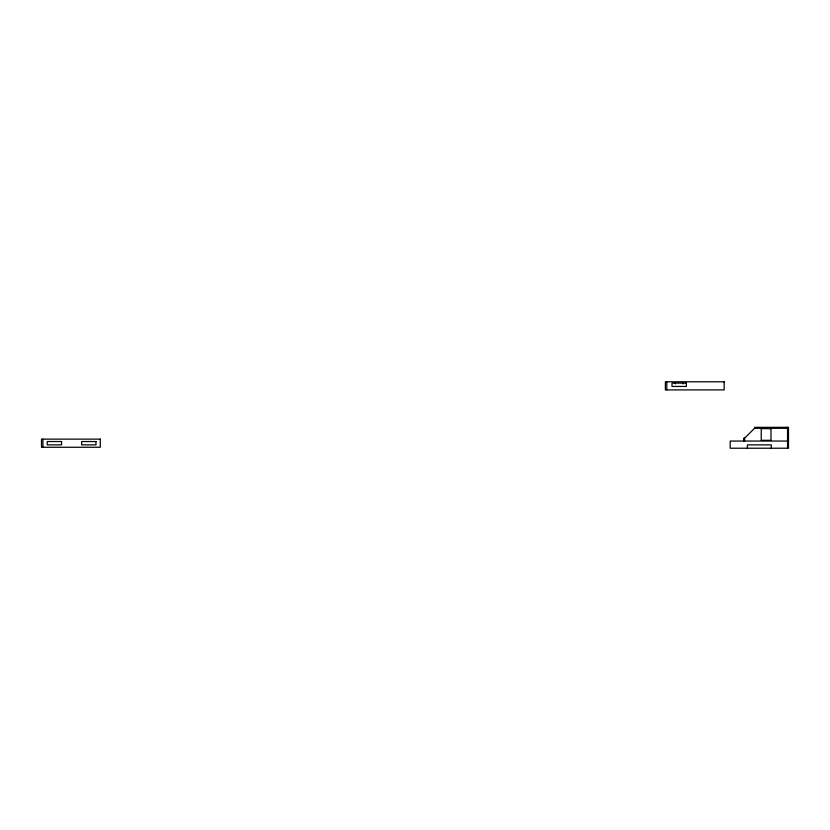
<?xml version="1.0" encoding="UTF-8"?>
<svg xmlns="http://www.w3.org/2000/svg" width="830" height="830" viewBox="0 0 830 830"><rect width="100%" height="100%" fill="white"/><g stroke="black" fill="none" stroke-linecap="round" stroke-linejoin="round"><path stroke-width="1.25" d="M743.649 441.052L743.649 438.178L744.603 438.178L754.574 428.301L788.5 428.301M788.5 441.052L730.192 441.052L730.192 448.221L788.5 448.221L788.5 427.336L754.574 427.336L754.574 428.301M787.546 427.336L787.546 448.221M786.591 427.336L786.591 428.301M771.298 448.221L771.298 444.87L747.394 444.87L747.394 448.221M744.603 438.178L744.603 441.052M682.997 383.097L682.997 383.937M675.35 383.097L675.35 383.937M666.801 381.779L666.801 389.903M42.932 439.132L42.932 447.266M724.154 381.779L665.37 381.779L665.37 389.903L724.154 389.903L724.154 381.779M686.348 383.097L672.01 383.097L672.01 386.448L686.348 386.448L686.348 383.097M770.987 428.643L761.235 428.643L761.235 440.305L770.987 440.305L770.987 428.643M100.285 439.132L41.5 439.132L41.5 447.266L100.285 447.266L100.285 439.132M61.576 441.529L47.237 441.529L47.237 444.87L61.576 444.87L61.576 441.529M95.99 441.529L81.651 441.529L81.651 444.87L95.99 444.87L95.99 441.529"/></g></svg>
